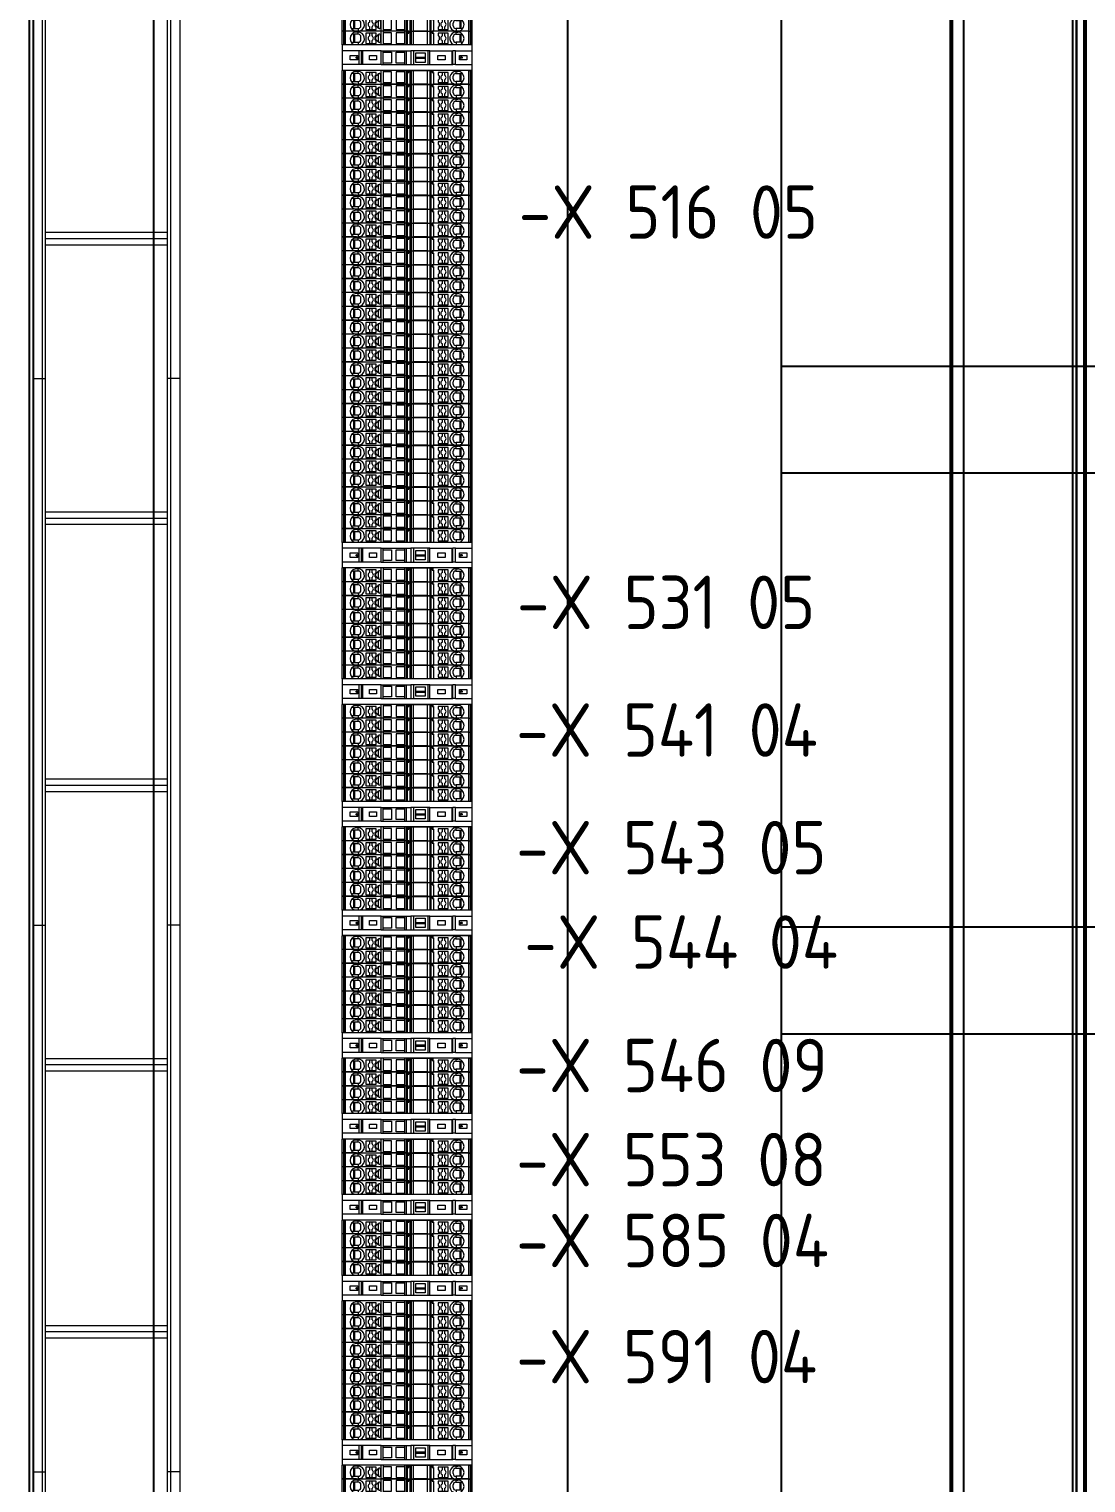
# Model space of a CAD drawing. Header units: millimetres. Extents: x 0 to 69574, y -5 to 41746.
# Drawn here: x 31602 to 31997, y 11821 to 12366 of the extents above; entities that cross this region are included whole.
import ezdxf
from ezdxf.enums import TextEntityAlignment as Align

# ---------------------------------------------------------------- set-up
doc = ezdxf.new("R2010")
doc.units = ezdxf.units.MM
doc.set_wipeout_variables(frame=1)
doc.layers.add('! NO PLOT !', color=7, linetype='Continuous', true_color=0xff75dd, plot=False)
doc.layers.add('000-PI-Oprema', color=30, linetype='Continuous', lineweight=5)
doc.layers.add('SI-ORMAR-Oprema', color=30, linetype='Continuous', lineweight=5)
for name, color, linetype in [('000-PI-ORMAR', 2, 'Continuous'), ('000-PI_TEXT', 7, 'Continuous'), ('002-PI-Kabelska kanalica', 150, 'Continuous'), ('004-PI-DIN Šina', 3, 'Continuous')]:
    doc.layers.add(name, color=color, linetype=linetype)
doc.styles.add('PI0', font='isocpeur.ttf', dxfattribs={"width": 0.9})

# ---------------------------------------------------------------- blocks, each defined once
blk = doc.blocks.new('*U1219')
at = {"layer": '002-PI-Kabelska kanalica'}
for p, q in [((-20, 369), (20, 369)), ((-20, -100), (-20, 369)), ((20, -100), (20, 369)), ((-20, -100), (20, -100))]:
    blk.add_line(p, q, dxfattribs=at)
blk = doc.blocks.new('*U1220')
at = {"layer": '002-PI-Kabelska kanalica'}
for p, q in [((-20, 369), (20, 369)), ((-20, -100), (-20, 369)), ((20, -100), (20, 369)), ((-20, -100), (20, -100))]:
    blk.add_line(p, q, dxfattribs=at)
blk = doc.blocks.new('*U946')
at = {"layer": '002-PI-Kabelska kanalica'}
for p, q in [((-20, -100), (-20, 1220)), ((60, -100), (60, 1220))]:
    blk.add_line(p, q, dxfattribs=at)
blk = doc.blocks.new('poveznica montaznih ploca 2100mm')
at = {"layer": '! NO PLOT !'}
for p, q in [((59472.54, 55742.17), (59472.54, 53847.74)), ((59477.54, 55740.77), (59477.54, 53837.74))]:
    blk.add_line(p, q, dxfattribs=at)
blk = doc.blocks.new('*U457')
blk.add_wipeout([(47227.3, 37326.63), (47227.3, 37321.48), (47275.9, 37321.48), (47275.9, 37326.63)])
at = {"layer": '000-PI-Oprema'}
for p, q in [((47227.3, 37321.48), (47227.3, 37326.63)), ((47227.85, 37326.63), (47227.3, 37326.63)), ((47228.39, 37326.63), (47227.85, 37326.63)), ((47227.85, 37321.48), (47227.85, 37326.63)), ((47228.39, 37321.48), (47228.39, 37326.63)), ((47228.56, 37326.63), (47228.39, 37326.63)), ((47228.56, 37321.48), (47228.56, 37326.63)), ((47241.88, 37326.63), (47228.56, 37326.63)), ((47231, 37325.48), (47230.9, 37325.58)), ((47233.2, 37326.28), (47232.6, 37326.28)), ((47233.2, 37325.48), (47233.2, 37326.28)), ((47237.55, 37325.88), (47236.15, 37325.88)), ((47236.15, 37325.88), (47236.15, 37322.08)), ((47238.35, 37325.88), (47237.55, 37325.88)), ((47237.55, 37324.9), (47237.55, 37325.88)), ((47239.95, 37325.88), (47238.35, 37325.88)), ((47238.35, 37325.88), (47238.35, 37324.9)), ((47239.95, 37324.98), (47239.95, 37325.88)), ((47241.88, 37321.48), (47241.88, 37326.63)), ((47242.6, 37326.63), (47241.88, 37326.63)), ((47242.6, 37326.63), (47242.6, 37326.06)), ((47250.6, 37326.63), (47242.6, 37326.63)), ((47242.6, 37326.06), (47242.6, 37322.06)), ((47245.75, 37326.06), (47242.6, 37326.06)), ((47245.75, 37322.06), (47245.75, 37326.06)), ((47247.45, 37326.06), (47247.45, 37322.06)), ((47250.6, 37326.06), (47247.45, 37326.06)), ((47250.6, 37326.63), (47250.6, 37326.06)), ((47251.32, 37326.63), (47250.6, 37326.63)), ((47250.6, 37326.06), (47250.6, 37322.06)), ((47251.32, 37326.63), (47251.75, 37326.63)), ((47251.32, 37321.48), (47251.32, 37326.63)), ((47251.65, 37321.48), (47251.65, 37325.83)), ((47251.65, 37325.83), (47251.75, 37325.83)), ((47251.75, 37325.83), (47251.75, 37326.63)), ((47252.21, 37326.63), (47251.75, 37326.63)), ((47251.75, 37325.83), (47252.21, 37325.83)), ((47252.21, 37326.63), (47252.56, 37326.63)), ((47252.21, 37325.83), (47252.21, 37326.63)), ((47253.07, 37326.63), (47252.56, 37326.63)), ((47252.56, 37326.63), (47252.56, 37321.48)), ((47253.07, 37326.63), (47253.07, 37321.48)), ((47253.07, 37326.63), (47253.98, 37326.63)), ((47253.98, 37321.48), (47253.98, 37326.63)), ((47253.98, 37326.63), (47259.12, 37326.63)), ((47259.12, 37326.63), (47259.12, 37321.48)), ((47259.12, 37326.63), (47260.03, 37326.63)), ((47260.03, 37326.63), (47260.03, 37321.48)), ((47260.03, 37326.63), (47260.54, 37326.63)), ((47260.54, 37321.48), (47260.54, 37326.63)), ((47260.54, 37326.63), (47260.89, 37326.63)), ((47260.89, 37325.83), (47260.89, 37326.63)), ((47261.35, 37326.63), (47260.89, 37326.63)), ((47260.89, 37325.83), (47261.35, 37325.83)), ((47261.35, 37325.83), (47261.35, 37326.63)), ((47274.65, 37326.63), (47261.35, 37326.63)), ((47261.35, 37325.83), (47261.45, 37325.83)), ((47261.45, 37325.83), (47261.45, 37321.48)), ((47264.75, 37325.88), (47263.15, 37325.88)), ((47263.15, 37325.88), (47263.15, 37324.98)), ((47264.75, 37324.9), (47264.75, 37325.88)), ((47265.55, 37325.88), (47264.75, 37325.88)), ((47265.55, 37325.88), (47265.55, 37324.9)), ((47266.95, 37325.88), (47265.55, 37325.88)), ((47266.95, 37322.08), (47266.95, 37325.88)), ((47269.9, 37326.28), (47270.5, 37326.28)), ((47269.9, 37325.48), (47269.9, 37326.28)), ((47272.1, 37325.48), (47272.2, 37325.58)), ((47274.65, 37321.48), (47274.65, 37326.63)), ((47274.65, 37326.63), (47274.82, 37326.63)), ((47274.82, 37321.48), (47274.82, 37326.63)), ((47274.82, 37326.63), (47275.35, 37326.63)), ((47275.35, 37321.48), (47275.35, 37326.63)), ((47275.35, 37326.63), (47275.9, 37326.63)), ((47275.9, 37321.48), (47275.9, 37326.63)), ((47227.85, 37321.48), (47227.3, 37321.48)), ((47228.39, 37321.48), (47227.85, 37321.48)), ((47228.56, 37321.48), (47228.39, 37321.48)), ((47231.6, 37321.48), (47228.56, 37321.48)), ((47230.9, 37322.19), (47231.2, 37322.48)), ((47231.45, 37325.48), (47231, 37325.48)), ((47231.2, 37322.48), (47231.45, 37322.48)), ((47231.45, 37325.48), (47231.45, 37322.48)), ((47231.6, 37325.48), (47231.45, 37325.48)), ((47231.45, 37322.48), (47231.6, 37322.48)), ((47231.6, 37322.48), (47231.6, 37325.48)), ((47231.85, 37325.48), (47231.6, 37325.48)), ((47231.6, 37322.48), (47231.85, 37322.48)), ((47231.6, 37321.7), (47231.6, 37321.48)), ((47232.6, 37321.48), (47231.6, 37321.48)), ((47231.85, 37325.48), (47231.85, 37322.48)), ((47233.2, 37325.48), (47231.85, 37325.48)), ((47231.85, 37322.48), (47233.2, 37322.48)), ((47232.6, 37321.48), (47233.2, 37321.48)), ((47233.3, 37325.48), (47233.2, 37325.48)), ((47233.3, 37322.48), (47233.2, 37322.48)), ((47233.2, 37322.48), (47233.2, 37321.48)), ((47234.2, 37321.48), (47233.2, 37321.48)), ((47234.2, 37321.48), (47234.2, 37321.7)), ((47234.2, 37321.48), (47241.88, 37321.48)), ((47236.15, 37322.08), (47237.55, 37322.08)), ((47237.55, 37322.08), (47237.55, 37323.07)), ((47237.55, 37322.08), (47238.35, 37322.08)), ((47238.35, 37323.07), (47238.35, 37322.08)), ((47238.35, 37322.08), (47239.95, 37322.08)), ((47239.55, 37324.58), (47239.95, 37324.98)), ((47239.55, 37323.38), (47239.55, 37324.58)), ((47239.95, 37322.98), (47239.55, 37323.38)), ((47239.95, 37322.08), (47239.95, 37322.98)), ((47240.78, 37325.37), (47240.78, 37322.6)), ((47242.6, 37321.48), (47241.88, 37321.48)), ((47242.6, 37322.06), (47245.75, 37322.06)), ((47242.6, 37322.06), (47242.6, 37321.48)), ((47250.6, 37321.48), (47242.6, 37321.48)), ((47247.45, 37322.06), (47250.6, 37322.06)), ((47250.6, 37322.06), (47250.6, 37321.48)), ((47251.32, 37321.48), (47250.6, 37321.48)), ((47251.32, 37321.48), (47251.65, 37321.48)), ((47251.65, 37321.48), (47252.56, 37321.48)), ((47253.07, 37321.48), (47252.56, 37321.48)), ((47253.07, 37321.48), (47253.98, 37321.48)), ((47259.12, 37321.48), (47253.98, 37321.48)), ((47259.12, 37321.48), (47260.03, 37321.48)), ((47260.03, 37321.48), (47260.54, 37321.48)), ((47260.54, 37321.48), (47261.45, 37321.48)), ((47268.9, 37321.48), (47261.45, 37321.48)), ((47263.15, 37324.98), (47263.55, 37324.58)), ((47263.55, 37323.38), (47263.15, 37322.98)), ((47263.15, 37322.98), (47263.15, 37322.08)), ((47263.15, 37322.08), (47264.75, 37322.08)), ((47263.55, 37324.58), (47263.55, 37323.38)), ((47264.75, 37322.08), (47264.75, 37323.07)), ((47264.75, 37322.08), (47265.55, 37322.08)), ((47265.55, 37323.07), (47265.55, 37322.08)), ((47265.55, 37322.08), (47266.95, 37322.08)), ((47268.8, 37323.48), (47268.8, 37324.48)), ((47268.9, 37321.48), (47268.9, 37321.7)), ((47268.9, 37321.48), (47269.9, 37321.48)), ((47269.8, 37325.48), (47269.9, 37325.48)), ((47269.8, 37322.48), (47269.9, 37322.48)), ((47269.9, 37325.48), (47271.25, 37325.48)), ((47271.25, 37322.48), (47269.9, 37322.48)), ((47269.9, 37322.48), (47269.9, 37321.48)), ((47270.5, 37321.48), (47269.9, 37321.48)), ((47271.5, 37321.48), (47270.5, 37321.48)), ((47271.25, 37325.48), (47271.25, 37322.48)), ((47271.25, 37325.48), (47271.5, 37325.48)), ((47271.5, 37322.48), (47271.25, 37322.48)), ((47271.5, 37322.48), (47271.5, 37325.48)), ((47271.5, 37325.48), (47271.65, 37325.48)), ((47271.65, 37322.48), (47271.5, 37322.48)), ((47271.5, 37321.7), (47271.5, 37321.48)), ((47274.65, 37321.48), (47271.5, 37321.48)), ((47271.65, 37325.48), (47271.65, 37322.48)), ((47271.65, 37325.48), (47272.1, 37325.48)), ((47271.9, 37322.48), (47271.65, 37322.48)), ((47272.2, 37322.19), (47271.9, 37322.48)), ((47274.65, 37321.48), (47274.82, 37321.48)), ((47274.82, 37321.48), (47275.35, 37321.48)), ((47275.35, 37321.48), (47275.9, 37321.48))]:
    blk.add_line(p, q, dxfattribs=at)
for centre, radius, start, end in [((47232.6, 37323.88), 2.4, 135, 225), ((47232.6, 37323.88), 2.4, 90, 135), ((47233.2, 37323.88), 2.4, 294.6243, 90), ((47241.15, 37325.03), 0.5, 5.4406, 134.9997), ((47269.9, 37323.88), 2.4, 90, 245.3757), ((47270.5, 37323.88), 2.4, 45, 90), ((47270.5, 37323.88), 2.4, 315, 45), ((47232.6, 37323.88), 2.4, 225, 245.3757), ((47232.6, 37323.88), 2.4, 245.3757, 270), ((47233.2, 37323.88), 2.4, 270, 294.6243), ((47233.3, 37324.48), 1, 0, 90), ((47233.3, 37323.48), 1, 270, 360), ((47237.95, 37323.98), 1, 113.5782, 246.4218), ((47237.95, 37323.98), 1, 293.5782, 66.4218), ((47241.15, 37322.93), 0.5, 225, 354.5597), ((47265.15, 37323.98), 1, 113.5782, 246.4218), ((47265.15, 37323.98), 1, 293.5782, 66.4218), ((47269.8, 37324.48), 1, 90, 180), ((47269.8, 37323.48), 1, 180, 270), ((47269.9, 37323.88), 2.4, 245.3757, 270), ((47270.5, 37323.88), 2.4, 270, 294.6243), ((47270.5, 37323.88), 2.4, 294.6243, 315)]:
    blk.add_arc(centre, radius, start, end, dxfattribs=at)
for points in [[(47234.3, 37323.48), (47234.3, 37323.61), (47234.3, 37323.74), (47234.3, 37323.87), (47234.3, 37324.01), (47234.3, 37324.14), (47234.3, 37324.26), (47234.3, 37324.38), (47234.3, 37324.48)], [(47240.78, 37325.37), (47240.55, 37325.14), (47240.32, 37324.91), (47240.09, 37324.68), (47239.85, 37324.44)], [(47239.85, 37323.53), (47239.85, 37323.76), (47239.85, 37323.98), (47239.85, 37324.21), (47239.85, 37324.44)], [(47240.78, 37322.6), (47240.55, 37322.83), (47240.32, 37323.05), (47240.09, 37323.29), (47239.85, 37323.53)], [(47240.8, 37325.39), (47240.79, 37325.38), (47240.78, 37325.37)], [(47240.8, 37322.58), (47240.79, 37322.59), (47240.78, 37322.6)], [(47241.75, 37323.98), (47241.73, 37324.26), (47241.7, 37324.53), (47241.67, 37324.81), (47241.65, 37325.08)], [(47241.65, 37322.89), (47241.67, 37323.16), (47241.7, 37323.44), (47241.73, 37323.71), (47241.75, 37323.98)]]:
    blk.add_spline(points, degree=3, dxfattribs=at)
blk = doc.blocks.new('*U1240')
at = {"layer": '000-PI-Oprema'}
blk.add_blockref('*U457', (-47251.6, -37324.06), dxfattribs=at)
blk = doc.blocks.new('*U1241')
at = {"layer": '000-PI-Oprema', "color": 0, "linetype": 'ByBlock', "lineweight": -2, "transparency": 16777216}
blk.add_blockref('*U1240', (0, 0), dxfattribs=at)
blk.add_blockref('*U1240', (0, -5.2), dxfattribs=at)
blk.add_blockref('*U1240', (0, -10.4), dxfattribs=at)
blk.add_blockref('*U1240', (0, -15.6), dxfattribs=at)
blk.add_blockref('*U1240', (0, -20.8), dxfattribs=at)
blk.add_blockref('*U1240', (0, -26), dxfattribs=at)
blk.add_blockref('*U1240', (0, -31.2), dxfattribs=at)
blk = doc.blocks.new('*U1244')
at = {"layer": '000-PI-Oprema'}
blk.add_blockref('*U457', (-47251.6, -37324.06), dxfattribs=at)
blk = doc.blocks.new('*U1245')
at = {"layer": '000-PI-Oprema', "color": 0, "linetype": 'ByBlock', "lineweight": -2, "transparency": 16777216}
blk.add_blockref('*U1244', (0, 0), dxfattribs=at)
blk.add_blockref('*U1244', (0, -5.2), dxfattribs=at)
blk.add_blockref('*U1244', (0, -10.4), dxfattribs=at)
blk.add_blockref('*U1244', (0, -15.6), dxfattribs=at)
blk.add_blockref('*U1244', (0, -20.8), dxfattribs=at)
blk.add_blockref('*U1244', (0, -26), dxfattribs=at)
blk.add_blockref('*U1244', (0, -31.2), dxfattribs=at)
blk.add_blockref('*U1244', (0, -36.4), dxfattribs=at)
blk.add_blockref('*U1244', (0, -41.6), dxfattribs=at)
blk.add_blockref('*U1244', (0, -46.8), dxfattribs=at)
blk.add_blockref('*U1244', (0, -52), dxfattribs=at)
blk.add_blockref('*U1244', (0, -57.2), dxfattribs=at)
blk.add_blockref('*U1244', (0, -62.4), dxfattribs=at)
blk.add_blockref('*U1244', (0, -67.6), dxfattribs=at)
blk.add_blockref('*U1244', (0, -72.8), dxfattribs=at)
blk.add_blockref('*U1244', (0, -78), dxfattribs=at)
blk.add_blockref('*U1244', (0, -83.2), dxfattribs=at)
blk.add_blockref('*U1244', (0, -88.4), dxfattribs=at)
blk.add_blockref('*U1244', (0, -93.6), dxfattribs=at)
blk.add_blockref('*U1244', (0, -98.8), dxfattribs=at)
blk.add_blockref('*U1244', (0, -104), dxfattribs=at)
blk.add_blockref('*U1244', (0, -109.2), dxfattribs=at)
blk.add_blockref('*U1244', (0, -114.4), dxfattribs=at)
blk.add_blockref('*U1244', (0, -119.6), dxfattribs=at)
blk.add_blockref('*U1244', (0, -124.8), dxfattribs=at)
blk.add_blockref('*U1244', (0, -130), dxfattribs=at)
blk.add_blockref('*U1244', (0, -135.2), dxfattribs=at)
blk.add_blockref('*U1244', (0, -140.4), dxfattribs=at)
blk.add_blockref('*U1244', (0, -145.6), dxfattribs=at)
blk.add_blockref('*U1244', (0, -150.8), dxfattribs=at)
blk.add_blockref('*U1244', (0, -156), dxfattribs=at)
blk.add_blockref('*U1244', (0, -161.2), dxfattribs=at)
blk.add_blockref('*U1244', (0, -166.4), dxfattribs=at)
blk.add_blockref('*U1244', (0, -171.6), dxfattribs=at)
blk = doc.blocks.new('*U403')
blk.add_wipeout([(-24.3, 2.2), (24.3, 2.2), (24.3, -7.35), (-24.3, -7.35)])
at = {"layer": 'SI-ORMAR-Oprema'}
for p, q in [((-24.3, 2.2), (-24.3, -7.35)), ((24.3, 2.2), (-24.3, 2.2)), ((-18.03, 0), (-24.3, 0)), ((24.3, -7.35), (24.3, 2.2)), ((-18.03, -5.15), (-24.3, -5.15)), ((-21.4, -3.42), (-21.4, -1.72)), ((-21.4, -1.72), (-18.5, -1.72)), ((-18.5, -3.42), (-21.4, -3.42)), ((-19.01, -2.38), (-19.15, -2.38)), ((-19.15, -2.78), (-19.15, -2.38)), ((-19.01, -2.78), (-19.15, -2.78)), ((-19.01, -2.38), (-19.01, -2.78)), ((-19.01, -2.38), (-18.5, -2.38)), ((-19.01, -2.78), (-18.5, -2.78)), ((-18.5, -1.72), (-18.5, -2.38)), ((-18.5, -2.38), (-18.5, -2.78)), ((-18.5, -2.78), (-18.5, -3.42)), ((-18.03, -5.15), (-18.03, 0)), ((-17.1, 0), (-18.03, 0)), ((-17.1, -5.15), (-18.03, -5.15)), ((-17.1, -5.15), (-17.1, 0)), ((-17, 0), (-17.1, 0)), ((-17, -5.15), (-17.1, -5.15)), ((-17, 0), (-17, -5.15)), ((-16.74, 0), (-17, 0)), ((-16.74, -5.15), (-17, -5.15)), ((-16.74, 0), (-16.74, -5.15)), ((-9.72, 0), (-16.74, 0)), ((-9.72, -5.15), (-16.74, -5.15)), ((-14.15, -1.72), (-11.45, -1.72)), ((-14.15, -3.42), (-14.15, -1.72)), ((-11.45, -3.42), (-14.15, -3.42)), ((-11.45, -1.72), (-11.45, -3.42)), ((-9.72, 0), (-9, 0)), ((-9.72, -5.15), (-9.72, 0)), ((-9.72, -5.15), (-9, -5.15)), ((-9, -0.57), (-9, 0)), ((-9, 0), (-1, 0)), ((-9, -4.57), (-9, -0.57)), ((-9, -0.57), (-5.85, -0.57)), ((-5.85, -4.57), (-9, -4.57)), ((-9, -5.15), (-9, -4.57)), ((-9, -5.15), (-1, -5.15)), ((-5.85, -0.57), (-5.85, -4.57)), ((-4.15, -0.57), (-1, -0.57)), ((-4.15, -4.57), (-4.15, -0.57)), ((-1, -4.57), (-4.15, -4.57)), ((-1, 0), (-1, -0.57)), ((-1, 0), (-0.28, 0)), ((-1, -0.57), (-1, -4.57)), ((-1, -4.57), (-1, -5.15)), ((-1, -5.15), (-0.28, -5.15)), ((-0.28, 0), (1.39, 0)), ((-0.28, -5.15), (-0.28, 0)), ((-0.28, -5.15), (1.39, -5.15)), ((2.32, 0), (1.39, 0)), ((1.39, 0), (1.39, -5.15)), ((1.39, -5.15), (2.32, -5.15)), ((7.69, 0), (2.32, 0)), ((2.32, 0), (2.32, -5.15)), ((2.32, -5.15), (7.69, -5.15)), ((3.22, -0.82), (6.67, -0.82)), ((3.22, -2.38), (3.22, -0.82)), ((3.22, -2.38), (6.67, -2.38)), ((3.22, -2.78), (3.22, -2.38)), ((3.22, -2.78), (6.67, -2.78)), ((3.22, -4.32), (3.22, -2.78)), ((6.67, -4.32), (3.22, -4.32)), ((6.67, -0.82), (6.67, -2.38)), ((6.67, -2.38), (6.67, -2.78)), ((6.67, -2.78), (6.67, -4.32)), ((7.69, 0), (7.69, -5.15)), ((8.51, 0), (7.69, 0)), ((7.69, -5.15), (8.51, -5.15)), ((8.51, -5.15), (8.51, 0)), ((8.51, 0), (16.74, 0)), ((8.51, -5.15), (16.74, -5.15)), ((11.45, -1.72), (14.15, -1.72)), ((11.45, -3.42), (11.45, -1.72)), ((14.15, -3.42), (11.45, -3.42)), ((14.15, -1.72), (14.15, -3.42)), ((16.74, 0), (16.74, -5.15)), ((16.74, 0), (17, 0)), ((16.74, -5.15), (17, -5.15)), ((17, -5.15), (17, 0)), ((17, 0), (17.1, 0)), ((17, -5.15), (17.1, -5.15)), ((18.03, 0), (17.1, 0)), ((17.1, -5.15), (17.1, 0)), ((18.03, -5.15), (17.1, -5.15)), ((18.03, 0), (24.3, 0)), ((18.03, -5.15), (18.03, 0)), ((18.03, -5.15), (24.3, -5.15)), ((19.55, -2.38), (19.55, -1.72)), ((19.55, -1.72), (22.25, -1.72)), ((19.55, -2.78), (19.55, -2.38)), ((19.55, -2.38), (19.89, -2.38)), ((19.55, -2.78), (19.89, -2.78)), ((19.55, -3.42), (19.55, -2.78)), ((22.25, -3.42), (19.55, -3.42)), ((19.89, -2.38), (19.89, -2.78)), ((20.59, -2.38), (19.89, -2.38)), ((20.59, -2.78), (19.89, -2.78)), ((20.59, -2.38), (20.59, -2.78)), ((22.25, -1.72), (22.25, -3.42)), ((24.3, -7.35), (-24.3, -7.35))]:
    blk.add_line(p, q, dxfattribs=at)
blk = doc.blocks.new('*U1228')
at = {"layer": '000-PI-Oprema'}
blk.add_blockref('*U457', (-47251.6, -37324.06), dxfattribs=at)
blk = doc.blocks.new('*U1229')
at = {"layer": '000-PI-Oprema', "color": 0, "linetype": 'ByBlock', "lineweight": -2, "transparency": 16777216}
blk.add_blockref('*U1228', (0, 0), dxfattribs=at)
blk.add_blockref('*U1228', (0, -5.2), dxfattribs=at)
blk.add_blockref('*U1228', (0, -10.4), dxfattribs=at)
blk.add_blockref('*U1228', (0, -15.6), dxfattribs=at)
blk.add_blockref('*U1228', (0, -20.8), dxfattribs=at)
blk.add_blockref('*U1228', (0, -26), dxfattribs=at)
blk.add_blockref('*U1228', (0, -31.2), dxfattribs=at)
blk.add_blockref('*U1228', (0, -36.4), dxfattribs=at)
blk = doc.blocks.new('*U1252')
at = {"layer": '000-PI-Oprema'}
blk.add_blockref('*U457', (-47251.6, -37324.06), dxfattribs=at)
blk = doc.blocks.new('*U1253')
at = {"layer": '000-PI-Oprema', "color": 0, "linetype": 'ByBlock', "lineweight": -2, "transparency": 16777216}
blk.add_blockref('*U1252', (0, 0), dxfattribs=at)
blk.add_blockref('*U1252', (0, -5.2), dxfattribs=at)
blk.add_blockref('*U1252', (0, -10.4), dxfattribs=at)
blk.add_blockref('*U1252', (0, -15.6), dxfattribs=at)
blk.add_blockref('*U1252', (0, -20.8), dxfattribs=at)
blk.add_blockref('*U1252', (0, -26), dxfattribs=at)
blk.add_blockref('*U1252', (0, -31.2), dxfattribs=at)
blk = doc.blocks.new('*U1230')
at = {"layer": '000-PI-Oprema'}
blk.add_blockref('*U457', (-47251.6, -37324.06), dxfattribs=at)
blk = doc.blocks.new('*U1231')
at = {"layer": '000-PI-Oprema', "color": 0, "linetype": 'ByBlock', "lineweight": -2, "transparency": 16777216}
blk.add_blockref('*U1230', (0, 0), dxfattribs=at)
blk.add_blockref('*U1230', (0, -5.2), dxfattribs=at)
blk.add_blockref('*U1230', (0, -10.4), dxfattribs=at)
blk.add_blockref('*U1230', (0, -15.6), dxfattribs=at)
blk.add_blockref('*U1230', (0, -20.8), dxfattribs=at)
blk.add_blockref('*U1230', (0, -26), dxfattribs=at)
blk = doc.blocks.new('*U1232')
at = {"layer": '000-PI-Oprema'}
blk.add_blockref('*U457', (-47251.6, -37324.06), dxfattribs=at)
blk = doc.blocks.new('*U1233')
at = {"layer": '000-PI-Oprema', "color": 0, "linetype": 'ByBlock', "lineweight": -2, "transparency": 16777216}
blk.add_blockref('*U1232', (0, 0), dxfattribs=at)
blk.add_blockref('*U1232', (0, -5.2), dxfattribs=at)
blk.add_blockref('*U1232', (0, -10.4), dxfattribs=at)
blk.add_blockref('*U1232', (0, -15.6), dxfattribs=at)
blk.add_blockref('*U1232', (0, -20.8), dxfattribs=at)
blk.add_blockref('*U1232', (0, -26), dxfattribs=at)
blk.add_blockref('*U1232', (0, -31.2), dxfattribs=at)
blk = doc.blocks.new('*U1234')
at = {"layer": '000-PI-Oprema'}
blk.add_blockref('*U457', (-47251.6, -37324.06), dxfattribs=at)
blk = doc.blocks.new('*U1235')
at = {"layer": '000-PI-Oprema', "color": 0, "linetype": 'ByBlock', "lineweight": -2, "transparency": 16777216}
blk.add_blockref('*U1234', (0, 0), dxfattribs=at)
blk.add_blockref('*U1234', (0, -5.2), dxfattribs=at)
blk.add_blockref('*U1234', (0, -10.4), dxfattribs=at)
blk.add_blockref('*U1234', (0, -15.6), dxfattribs=at)
blk = doc.blocks.new('*U1236')
at = {"layer": '000-PI-Oprema'}
blk.add_blockref('*U457', (-47251.6, -37324.06), dxfattribs=at)
blk = doc.blocks.new('*U1237')
at = {"layer": '000-PI-Oprema', "color": 0, "linetype": 'ByBlock', "lineweight": -2, "transparency": 16777216}
blk.add_blockref('*U1236', (0, 0), dxfattribs=at)
blk.add_blockref('*U1236', (0, -5.2), dxfattribs=at)
blk.add_blockref('*U1236', (0, -10.4), dxfattribs=at)
blk.add_blockref('*U1236', (0, -15.6), dxfattribs=at)
blk = doc.blocks.new('*U1248')
at = {"layer": '000-PI-Oprema'}
blk.add_blockref('*U457', (-47251.6, -37324.06), dxfattribs=at)
blk = doc.blocks.new('*U1249')
at = {"layer": '000-PI-Oprema', "color": 0, "linetype": 'ByBlock', "lineweight": -2, "transparency": 16777216}
blk.add_blockref('*U1248', (0, 0), dxfattribs=at)
blk.add_blockref('*U1248', (0, -5.2), dxfattribs=at)
blk.add_blockref('*U1248', (0, -10.4), dxfattribs=at)
blk.add_blockref('*U1248', (0, -15.6), dxfattribs=at)
blk.add_blockref('*U1248', (0, -20.8), dxfattribs=at)
blk.add_blockref('*U1248', (0, -26), dxfattribs=at)
blk.add_blockref('*U1248', (0, -31.2), dxfattribs=at)
blk.add_blockref('*U1248', (0, -36.4), dxfattribs=at)
blk.add_blockref('*U1248', (0, -41.6), dxfattribs=at)
blk.add_blockref('*U1248', (0, -46.8), dxfattribs=at)
blk.add_blockref('*U1248', (0, -52), dxfattribs=at)
blk.add_blockref('*U1248', (0, -57.2), dxfattribs=at)
blk = doc.blocks.new('800mm bez ploce')
at = {"layer": '000-PI-ORMAR'}
for p, q in [((47129.52, 47274.57), (47129.52, 45290.07)), ((47126.01, 47254.07), (47126.01, 45303.07)), ((47128.73, 47254.07), (47128.73, 45303.07))]:
    blk.add_line(p, q, dxfattribs=at)
blk = doc.blocks.new('*U1217')
at = {"layer": '000-PI-Oprema', "ltscale": 0.25}
for p, q in [((-5, 1408.11), (-5, 1612.78)), ((-1.5, 1408.11), (-1.5, 1612.78)), ((-0.33, 1408.11), (-0.33, 1612.78)), ((45.33, 1408.11), (45.33, 1612.78)), ((46.5, 1408.11), (46.5, 1612.78)), ((50, 1408.11), (50, 1612.78)), ((-0.33, 1462.78), (45.33, 1462.78)), ((-0.33, 1460.45), (45.33, 1460.45)), ((-5, 1408.11), (-0.33, 1408.11)), ((-5, 1408.11), (-0.33, 1408.11)), ((-5, 1203.44), (-5, 1408.11)), ((-1.5, 1408.11), (-1.5, 1408.11)), ((-1.5, 1203.44), (-1.5, 1408.11)), ((-0.33, 1203.44), (-0.33, 1408.11)), ((50, 1408.11), (45.33, 1408.11)), ((50, 1408.11), (45.33, 1408.11)), ((45.33, 1203.44), (45.33, 1408.11)), ((46.5, 1203.44), (46.5, 1408.11)), ((50, 1203.44), (50, 1408.11)), ((-0.33, 1358.11), (45.33, 1358.11)), ((-0.33, 1355.78), (45.33, 1355.78)), ((-0.33, 1258.11), (45.33, 1258.11)), ((-0.33, 1255.78), (45.33, 1255.78)), ((-5, 1203.44), (-0.33, 1203.44)), ((-5, 1203.44), (-0.33, 1203.44)), ((-5, 998.77), (-5, 1203.44)), ((-1.5, 1203.44), (-1.5, 1203.44)), ((-1.5, 998.77), (-1.5, 1203.44)), ((-0.33, 998.77), (-0.33, 1203.44)), ((50, 1203.44), (45.33, 1203.44)), ((50, 1203.44), (45.33, 1203.44)), ((45.33, 998.77), (45.33, 1203.44)), ((46.5, 998.77), (46.5, 1203.44)), ((50, 998.77), (50, 1203.44)), ((-0.33, 1153.44), (45.33, 1153.44)), ((-0.33, 1151.11), (45.33, 1151.11)), ((-0.33, 1053.44), (45.33, 1053.44)), ((-0.33, 1051.11), (45.33, 1051.11)), ((-5, 998.77), (-0.33, 998.77)), ((-5, 998.77), (-0.33, 998.77)), ((-5, 794.1), (-5, 998.77)), ((-1.5, 998.77), (-1.5, 998.77)), ((-1.5, 794.1), (-1.5, 998.77)), ((-0.33, 794.1), (-0.33, 998.77)), ((50, 998.77), (45.33, 998.77)), ((50, 998.77), (45.33, 998.77)), ((45.33, 794.1), (45.33, 998.77)), ((46.5, 794.1), (46.5, 998.77)), ((50, 794.1), (50, 998.77))]:
    blk.add_line(p, q, dxfattribs=at)
for points in [[(-0.33, 1458.11), (45.33, 1458.11)], [(-0.33, 1353.44), (45.33, 1353.44)], [(-0.33, 1253.44), (45.33, 1253.44)], [(-0.33, 1148.77), (45.33, 1148.77)], [(-0.33, 1048.77), (45.33, 1048.77)]]:
    blk.add_lwpolyline(points, dxfattribs=at)
blk = doc.blocks.new('*U1331')
at = {"layer": '000-PI-Oprema'}
blk.add_blockref('*U457', (-47251.6, -37324.06), dxfattribs=at)
blk = doc.blocks.new('*U1332')
at = {"layer": '000-PI-Oprema', "color": 0, "linetype": 'ByBlock', "lineweight": -2, "transparency": 16777216}
blk.add_blockref('*U1331', (0, 0), dxfattribs=at)
blk.add_blockref('*U1331', (0, -5.2), dxfattribs=at)
blk.add_blockref('*U1331', (0, -10.4), dxfattribs=at)
blk.add_blockref('*U1331', (0, -15.6), dxfattribs=at)
blk = doc.blocks.new('*U1333')
at = {"layer": '000-PI-Oprema'}
blk.add_blockref('*U457', (-47251.6, -37324.06), dxfattribs=at)
blk = doc.blocks.new('*U1334')
at = {"layer": '000-PI-Oprema', "color": 0, "linetype": 'ByBlock', "lineweight": -2, "transparency": 16777216}
blk.add_blockref('*U1333', (0, 0), dxfattribs=at)
blk.add_blockref('*U1333', (0, -5.2), dxfattribs=at)
blk.add_blockref('*U1333', (0, -10.4), dxfattribs=at)
blk.add_blockref('*U1333', (0, -15.6), dxfattribs=at)
blk.add_blockref('*U1333', (0, -20.8), dxfattribs=at)
blk.add_blockref('*U1333', (0, -26), dxfattribs=at)
blk.add_blockref('*U1333', (0, -31.2), dxfattribs=at)
blk.add_blockref('*U1333', (0, -36.4), dxfattribs=at)
blk.add_blockref('*U1333', (0, -41.6), dxfattribs=at)
blk.add_blockref('*U1333', (0, -46.8), dxfattribs=at)

msp = doc.modelspace()

# ---------------------------------------------------------------- linework, layer by layer
at = {"layer": '! NO PLOT !'}
msp.add_line((31601.65, 12761.404), (31601.65, 10776.904), dxfattribs=at)
at = {"layer": '000-PI-ORMAR'}
for p, q in [((31601.638, 12761.404), (31601.638, 10776.904)), ((31603.138, 12761.404), (31603.138, 10776.904)), ((31992.138, 12761.404), (31992.138, 10776.904)), ((31993.638, 12761.404), (31993.638, 10776.904)), ((31993.65, 10776.904), (31993.65, 12761.404)), ((31993.638, 12740.904), (31993.638, 10789.904)), ((31993.638, 12740.904), (31993.638, 10789.904)), ((31648.138, 12709.404), (31648.138, 10819.404)), ((31947.138, 12709.404), (31947.138, 10819.404))]:
    msp.add_line(p, q, dxfattribs=at)
at = {"layer": '004-PI-DIN Šina'}
msp.add_lwpolyline([(31725.65, 11179.404), (31760.65, 11179.404), (31760.65, 12439.404), (31725.65, 12439.404)], close=True, dxfattribs=at)
for points in [[(31730.65, 12439.404), (31730.65, 11179.404)], [(31755.65, 12439.404), (31755.65, 11179.404)]]:
    msp.add_lwpolyline(points, dxfattribs=at)

# ---------------------------------------------------------------- block references
at = {"layer": '! NO PLOT !'}
msp.add_blockref('poveznica montaznih ploca 2100mm', (-27526.161, -43031.862), dxfattribs=at)
at = {"xscale": -1, "rotation": 180}
msp.add_blockref('*U946', (31823.15, 12339.404), dxfattribs=at)
at = {"rotation": 270}
for name, p in [('*U1219', (31983.15, 12219.404)), ('*U1220', (31983.15, 12009.404))]:
    msp.add_blockref(name, p, dxfattribs=at)
at = {"layer": '000-PI-Oprema', "ltscale": 0.25}
msp.add_blockref('800mm bez ploce', (-15132.372, -34513.162), dxfattribs=at)
at = {"layer": '000-PI-Oprema', "xscale": -1}
msp.add_blockref('*U1217', (31653.138, 10826.623), dxfattribs=at)

# ---------------------------------------------------------------- texts
at = {"layer": '000-PI_TEXT', "style": 'PI0', "width": 0.9}
for s, p in [('-X 516 05', (31784.841, 12281.112)), ('-X 531 05', (31784.192, 12134.96)), ('-X 541 04', (31783.882, 12087.143)), ('-X 543 05', (31783.882, 12043.097)), ('-X 544 04', (31786.926, 12007.755)), ('-X 546 09', (31783.882, 11961.527)), ('-X 553 08', (31783.882, 11926.291)), ('-X 585 04', (31783.882, 11895.991)), ('-X 591 04', (31783.882, 11852.518))]:
    msp.add_text(s, height=20, dxfattribs=at).set_placement(p, align=Align.BOTTOM_LEFT)

# ---------------------------------------------------------------- next in the draw order: block references
at = {"layer": '000-PI-Oprema'}
for name, p in [('*U1241', (31743.15, 12393.468)), ('*U1245', (31743.15, 12347.568)), ('*U1229', (31743.15, 12161.268)), ('*U1253', (31743.15, 12110.168)), ('*U1231', (31743.15, 12064.268)), ('*U1235', (31743.15, 11977.668)), ('*U1237', (31743.15, 11947.368)), ('*U1332', (31743.15, 11917.068)), ('*U1334', (31743.15, 11886.768)), ('*U1249', (31743.15, 11825.268))]:
    msp.add_blockref(name, p, dxfattribs=at)

# ---------------------------------------------------------------- next in the draw order: block references
at = {"layer": 'SI-ORMAR-Oprema'}
for p in [(31743.15, 12357.493), (31743.15, 12171.193), (31743.15, 12120.093), (31743.15, 12074.193), (31743.15, 12033.493), (31743.15, 11957.293), (31743.15, 11926.993), (31743.15, 11896.693), (31743.15, 11835.193)]:
    msp.add_blockref('*U403', p, dxfattribs=at)

# ---------------------------------------------------------------- next in the draw order: block references
at = {"layer": '000-PI-Oprema'}
msp.add_blockref('*U1233', (31743.15, 12023.568), dxfattribs=at)

# ---------------------------------------------------------------- next in the draw order: block references
at = {"layer": 'SI-ORMAR-Oprema'}
msp.add_blockref('*U403', (31743.15, 11987.593), dxfattribs=at)

doc.saveas('drawing.dxf')
